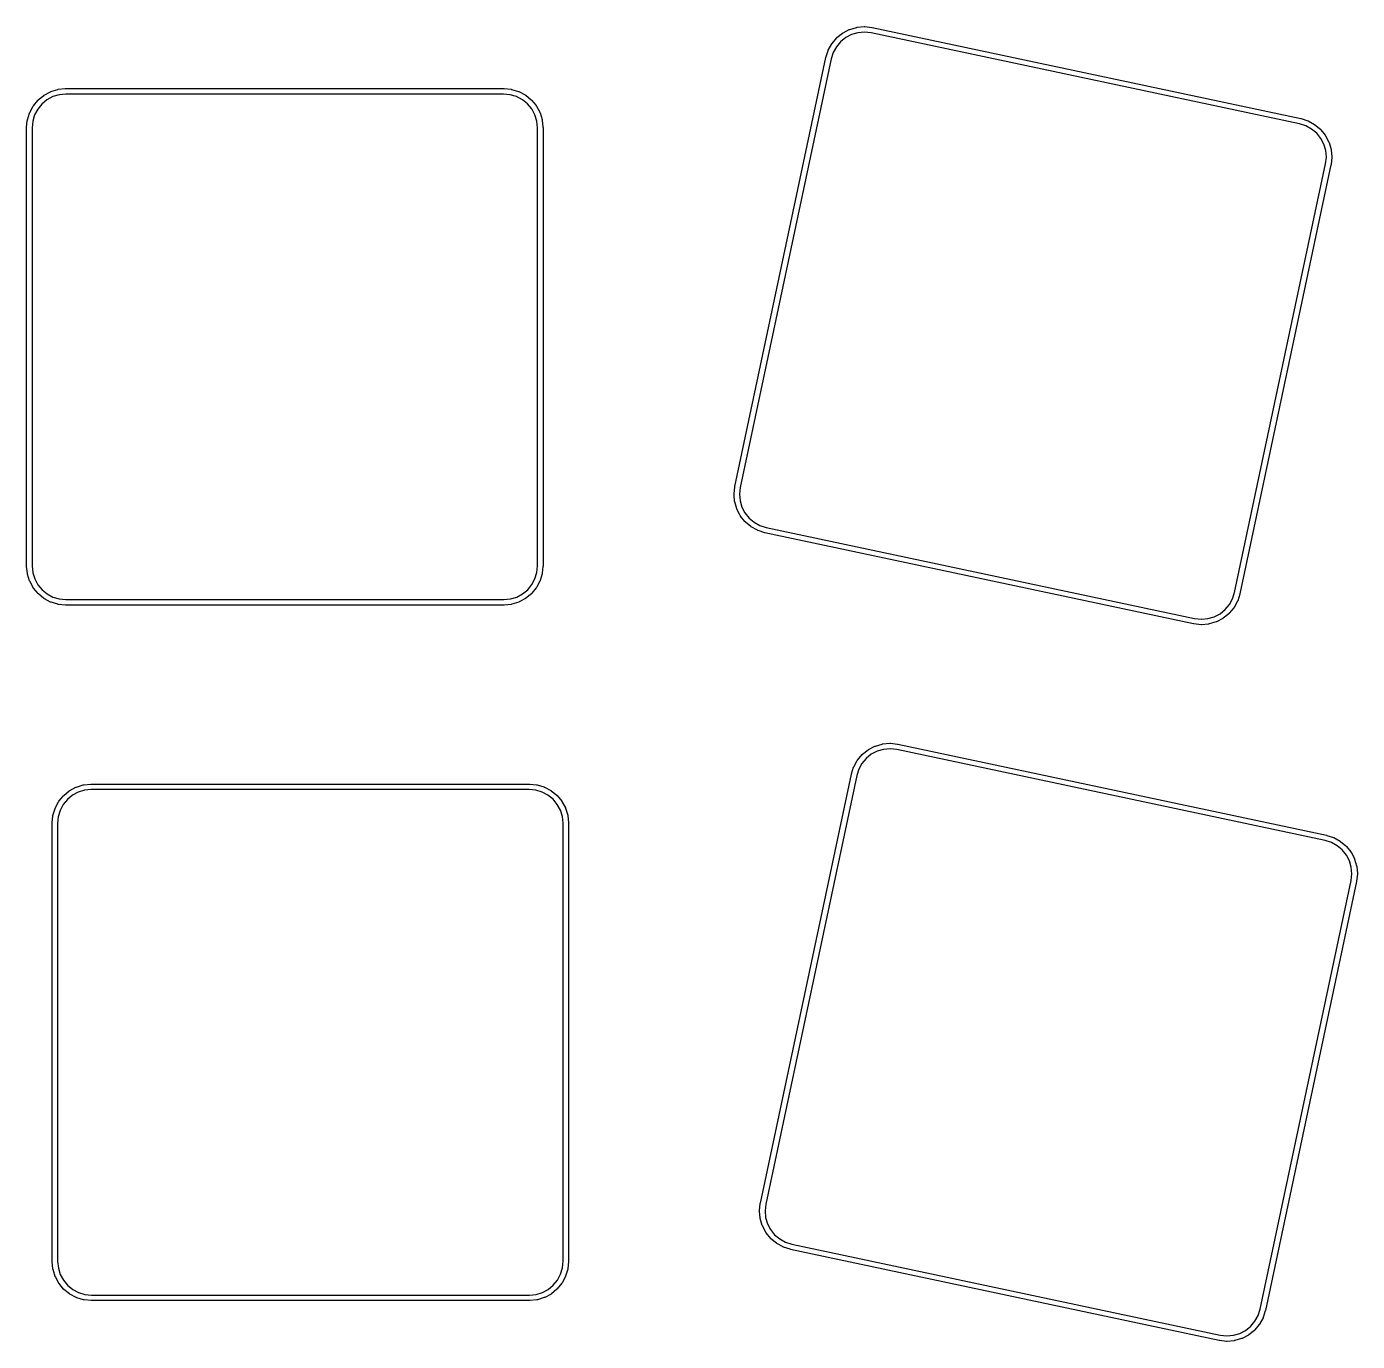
# Model space of a CAD drawing. Extents: x 59 to 2996, y -153 to 1402.
# Drawn here: x 548.62 to 585.09, y 485.71 to 521.73 of the extents above; entities that cross this region are included whole.
import ezdxf

# ---------------------------------------------------------------- set-up
doc = ezdxf.new("R2010")
doc.units = 0
doc.layers.add('BLACK', color=7, linetype='CONTINUOUS')

msp = doc.modelspace()

# ---------------------------------------------------------------- linework, layer by layer
at = {"layer": 'BLACK', "linetype": 'Continuous'}
for p, q in [((570.825, 521.424), (570.978, 521.546)), ((570.978, 521.547), (570.984, 521.55)), ((570.978, 521.546), (570.978, 521.547)), ((570.978, 521.546), (570.978, 521.546)), ((570.978, 521.546), (570.978, 521.546)), ((570.984, 521.55), (570.99, 521.554)), ((570.99, 521.554), (571.163, 521.644)), ((571.226, 521.508), (571.066, 521.424)), ((571.163, 521.644), (571.164, 521.645)), ((571.163, 521.644), (571.163, 521.644)), ((571.163, 521.644), (571.163, 521.644)), ((571.164, 521.645), (571.17, 521.647)), ((571.17, 521.647), (571.176, 521.65)), ((571.176, 521.65), (571.364, 521.705)), ((571.399, 521.559), (571.226, 521.508)), ((571.364, 521.705), (571.364, 521.705)), ((571.364, 521.705), (571.365, 521.705)), ((571.365, 521.705), (571.371, 521.706)), ((571.371, 521.706), (571.378, 521.708)), ((571.378, 521.708), (571.572, 521.725)), ((571.579, 521.575), (571.399, 521.559)), ((571.572, 521.725), (571.572, 521.725)), ((571.572, 521.725), (571.572, 521.725)), ((571.572, 521.725), (571.573, 521.725)), ((571.573, 521.725), (571.58, 521.725)), ((571.762, 521.556), (571.579, 521.575)), ((571.58, 521.725), (571.587, 521.725)), ((571.587, 521.725), (571.781, 521.705)), ((571.765, 521.555), (571.762, 521.556)), ((583.499, 519.061), (571.765, 521.555)), ((571.781, 521.705), (571.782, 521.705)), ((571.782, 521.705), (571.785, 521.704)), ((571.785, 521.704), (571.789, 521.704)), ((571.789, 521.704), (571.792, 521.703)), ((571.792, 521.703), (571.792, 521.703)), ((571.792, 521.703), (583.537, 519.207)), ((570.587, 521.081), (570.681, 521.252)), ((570.681, 521.252), (570.682, 521.253)), ((570.682, 521.253), (570.686, 521.258)), ((570.686, 521.258), (570.69, 521.264)), ((570.69, 521.264), (570.815, 521.413)), ((570.809, 521.173), (570.722, 521.015)), ((570.925, 521.311), (570.809, 521.173)), ((570.815, 521.413), (570.816, 521.414)), ((570.816, 521.414), (570.821, 521.419)), ((570.821, 521.419), (570.825, 521.424)), ((571.066, 521.424), (570.925, 521.311)), ((568.025, 509.133), (570.521, 520.878)), ((570.667, 520.839), (568.172, 509.106)), ((570.521, 520.878), (570.523, 520.881)), ((570.523, 520.881), (570.582, 521.067)), ((570.523, 520.881), (570.523, 520.881)), ((570.582, 521.068), (570.585, 521.075)), ((570.582, 521.067), (570.582, 521.068)), ((570.582, 521.067), (570.582, 521.067)), ((570.582, 521.067), (570.582, 521.067)), ((570.585, 521.075), (570.587, 521.081)), ((570.722, 521.015), (570.667, 520.839)), ((549.485, 520.009), (549.679, 520.029)), ((549.679, 520.029), (549.68, 520.029)), ((549.68, 520.029), (549.683, 520.029)), ((549.683, 520.029), (549.686, 520.029)), ((549.686, 520.029), (549.69, 520.029)), ((549.69, 520.029), (549.69, 520.029)), ((549.69, 520.029), (549.693, 520.029)), ((549.693, 520.029), (549.693, 520.029)), ((549.693, 520.029), (549.694, 520.029)), ((549.694, 520.029), (561.697, 520.029)), ((561.697, 520.029), (561.708, 520.028)), ((561.708, 520.028), (561.708, 520.028)), ((561.708, 520.028), (561.895, 520.01)), ((548.803, 519.555), (548.926, 519.706)), ((548.926, 519.706), (548.927, 519.707)), ((548.927, 519.707), (548.932, 519.712)), ((548.932, 519.712), (548.936, 519.717)), ((548.936, 519.717), (549.087, 519.841)), ((549.177, 519.721), (549.038, 519.606)), ((549.087, 519.841), (549.088, 519.842)), ((549.088, 519.842), (549.093, 519.846)), ((549.093, 519.846), (549.099, 519.849)), ((549.099, 519.849), (549.271, 519.942)), ((549.335, 519.807), (549.177, 519.721)), ((549.271, 519.943), (549.278, 519.945)), ((549.271, 519.942), (549.271, 519.943)), ((549.278, 519.945), (549.284, 519.948)), ((549.284, 519.948), (549.47, 520.006)), ((549.508, 519.86), (549.335, 519.807)), ((549.47, 520.006), (549.47, 520.006)), ((549.47, 520.006), (549.471, 520.006)), ((549.471, 520.006), (549.478, 520.007)), ((549.478, 520.007), (549.485, 520.009)), ((549.691, 519.879), (549.508, 519.86)), ((549.694, 519.879), (549.691, 519.879)), ((561.69, 519.879), (549.694, 519.879)), ((561.873, 519.861), (561.69, 519.879)), ((562.046, 519.809), (561.873, 519.861)), ((561.895, 520.01), (561.895, 520.01)), ((561.895, 520.01), (561.895, 520.01)), ((561.895, 520.01), (561.896, 520.01)), ((561.896, 520.01), (561.903, 520.008)), ((561.903, 520.008), (561.91, 520.007)), ((561.91, 520.007), (562.096, 519.951)), ((562.205, 519.724), (562.046, 519.809)), ((562.096, 519.951), (562.097, 519.95)), ((562.097, 519.95), (562.104, 519.948)), ((562.104, 519.948), (562.11, 519.945)), ((562.11, 519.945), (562.282, 519.853)), ((562.345, 519.61), (562.205, 519.724)), ((562.282, 519.853), (562.282, 519.853)), ((562.282, 519.853), (562.282, 519.853)), ((562.282, 519.853), (562.283, 519.853)), ((562.283, 519.853), (562.289, 519.849)), ((562.289, 519.849), (562.295, 519.845)), ((562.295, 519.845), (562.446, 519.722)), ((562.446, 519.722), (562.447, 519.721)), ((562.447, 519.721), (562.451, 519.717)), ((562.451, 519.717), (562.456, 519.712)), ((562.456, 519.712), (562.581, 519.561)), ((548.641, 519.17), (548.697, 519.357)), ((548.697, 519.357), (548.698, 519.358)), ((548.697, 519.357), (548.697, 519.357)), ((548.697, 519.357), (548.697, 519.357)), ((548.698, 519.358), (548.7, 519.364)), ((548.7, 519.364), (548.703, 519.371)), ((548.703, 519.371), (548.795, 519.543)), ((548.839, 519.307), (548.787, 519.134)), ((548.795, 519.544), (548.799, 519.549)), ((548.795, 519.543), (548.795, 519.544)), ((548.795, 519.543), (548.795, 519.543)), ((548.795, 519.543), (548.795, 519.543)), ((548.799, 519.549), (548.803, 519.555)), ((548.924, 519.466), (548.839, 519.307)), ((549.038, 519.606), (548.924, 519.466)), ((562.46, 519.471), (562.345, 519.61)), ((562.546, 519.313), (562.46, 519.471)), ((562.599, 519.14), (562.546, 519.313)), ((562.581, 519.561), (562.581, 519.561)), ((562.581, 519.561), (562.581, 519.561)), ((562.581, 519.561), (562.581, 519.561)), ((562.581, 519.561), (562.585, 519.555)), ((562.585, 519.555), (562.589, 519.549)), ((562.589, 519.549), (562.682, 519.378)), ((562.682, 519.378), (562.682, 519.378)), ((562.682, 519.378), (562.682, 519.378)), ((562.682, 519.378), (562.682, 519.377)), ((562.682, 519.377), (562.685, 519.37)), ((562.685, 519.37), (562.687, 519.364)), ((562.687, 519.364), (562.745, 519.178)), ((548.619, 518.962), (548.638, 519.156)), ((548.619, 518.958), (548.619, 518.962)), ((548.619, 518.962), (548.619, 518.962)), ((548.619, 506.951), (548.619, 518.958)), ((548.638, 519.157), (548.64, 519.164)), ((548.638, 519.156), (548.638, 519.157)), ((548.638, 519.156), (548.638, 519.156)), ((548.638, 519.156), (548.638, 519.156)), ((548.64, 519.164), (548.641, 519.17)), ((548.787, 519.134), (548.769, 518.951)), ((548.769, 518.951), (548.769, 506.955)), ((562.619, 518.957), (562.599, 519.14)), ((562.619, 518.954), (562.619, 518.957)), ((562.619, 506.959), (562.619, 518.954)), ((562.745, 519.178), (562.745, 519.177)), ((562.745, 519.177), (562.747, 519.17)), ((562.747, 519.17), (562.748, 519.163)), ((562.748, 519.163), (562.768, 518.969)), ((562.768, 518.969), (562.768, 518.968)), ((562.768, 518.968), (562.768, 518.965)), ((562.768, 518.965), (562.769, 518.962)), ((562.769, 518.962), (562.769, 518.958)), ((562.769, 518.958), (562.769, 518.958)), ((562.769, 518.958), (562.769, 518.955)), ((562.769, 518.955), (562.769, 518.955)), ((562.769, 518.955), (562.769, 518.954)), ((562.769, 518.954), (562.769, 506.951)), ((583.674, 519.006), (583.499, 519.061)), ((583.537, 519.207), (583.54, 519.205)), ((583.54, 519.205), (583.541, 519.205)), ((583.541, 519.205), (583.727, 519.146)), ((583.832, 518.919), (583.674, 519.006)), ((583.727, 519.146), (583.727, 519.146)), ((583.727, 519.146), (583.727, 519.146)), ((583.727, 519.146), (583.728, 519.146)), ((583.728, 519.146), (583.734, 519.143)), ((583.734, 519.143), (583.74, 519.141)), ((583.74, 519.141), (583.911, 519.047)), ((583.971, 518.803), (583.832, 518.919)), ((583.911, 519.047), (583.912, 519.046)), ((583.912, 519.046), (583.917, 519.042)), ((583.917, 519.042), (583.923, 519.038)), ((583.923, 519.038), (584.073, 518.913)), ((584.084, 518.662), (583.971, 518.803)), ((584.073, 518.913), (584.073, 518.913)), ((584.073, 518.913), (584.073, 518.913)), ((584.073, 518.913), (584.073, 518.912)), ((584.073, 518.912), (584.078, 518.907)), ((584.078, 518.907), (584.083, 518.902)), ((584.083, 518.902), (584.205, 518.75)), ((584.167, 518.502), (584.084, 518.662)), ((584.205, 518.75), (584.205, 518.75)), ((584.205, 518.75), (584.205, 518.75)), ((584.205, 518.75), (584.206, 518.749)), ((584.206, 518.749), (584.209, 518.744)), ((584.209, 518.744), (584.213, 518.738)), ((584.213, 518.738), (584.304, 518.565)), ((584.304, 518.565), (584.304, 518.565)), ((584.304, 518.565), (584.304, 518.565)), ((584.304, 518.565), (584.304, 518.564)), ((584.304, 518.564), (584.307, 518.558)), ((584.307, 518.558), (584.309, 518.552)), ((584.309, 518.552), (584.364, 518.364)), ((584.218, 518.329), (584.167, 518.502)), ((584.235, 518.149), (584.218, 518.329)), ((584.364, 518.364), (584.364, 518.363)), ((584.364, 518.363), (584.366, 518.357)), ((584.366, 518.357), (584.367, 518.35)), ((584.367, 518.35), (584.385, 518.156)), ((581.721, 506.23), (584.215, 517.963)), ((584.362, 517.936), (581.866, 506.191)), ((584.215, 517.966), (584.235, 518.149)), ((584.215, 517.963), (584.215, 517.966)), ((584.363, 517.939), (584.362, 517.936)), ((584.362, 517.936), (584.362, 517.936)), ((584.364, 517.946), (584.363, 517.943)), ((584.363, 517.943), (584.363, 517.939)), ((584.384, 518.141), (584.364, 517.947)), ((584.364, 517.947), (584.364, 517.946)), ((584.385, 518.148), (584.384, 518.141)), ((584.385, 518.156), (584.385, 518.156)), ((584.385, 518.156), (584.385, 518.156)), ((584.385, 518.156), (584.385, 518.155)), ((584.385, 518.155), (584.385, 518.148)), ((568.003, 508.928), (568.023, 509.122)), ((568.023, 509.123), (568.024, 509.127)), ((568.023, 509.122), (568.023, 509.123)), ((568.024, 509.13), (568.025, 509.133)), ((568.024, 509.127), (568.024, 509.13)), ((568.025, 509.133), (568.025, 509.133)), ((568.172, 509.103), (568.153, 508.92)), ((568.172, 509.106), (568.172, 509.106)), ((568.172, 509.106), (568.172, 509.103)), ((568.002, 508.915), (568.003, 508.921)), ((568.003, 508.914), (568.002, 508.915)), ((568.003, 508.921), (568.003, 508.928)), ((568.02, 508.719), (568.003, 508.914)), ((568.003, 508.914), (568.003, 508.914)), ((568.003, 508.914), (568.003, 508.914)), ((568.022, 508.713), (568.02, 508.719)), ((568.023, 508.706), (568.022, 508.713)), ((568.153, 508.92), (568.169, 508.74)), ((568.169, 508.74), (568.22, 508.567)), ((568.023, 508.705), (568.023, 508.706)), ((568.078, 508.518), (568.023, 508.705)), ((568.081, 508.511), (568.078, 508.518)), ((568.083, 508.505), (568.081, 508.511)), ((568.084, 508.504), (568.083, 508.505)), ((568.174, 508.331), (568.084, 508.504)), ((568.084, 508.504), (568.084, 508.504)), ((568.084, 508.504), (568.084, 508.504)), ((568.22, 508.567), (568.304, 508.407)), ((568.304, 508.407), (568.417, 508.266)), ((568.178, 508.325), (568.174, 508.331)), ((568.181, 508.32), (568.178, 508.325)), ((568.182, 508.319), (568.181, 508.32)), ((568.304, 508.167), (568.182, 508.319)), ((568.182, 508.319), (568.182, 508.319)), ((568.182, 508.319), (568.182, 508.319)), ((568.309, 508.162), (568.304, 508.167)), ((568.314, 508.157), (568.309, 508.162)), ((568.315, 508.156), (568.314, 508.157)), ((568.464, 508.031), (568.315, 508.156)), ((568.315, 508.156), (568.315, 508.156)), ((568.315, 508.156), (568.315, 508.156)), ((568.417, 508.266), (568.555, 508.15)), ((568.47, 508.027), (568.464, 508.031)), ((568.475, 508.023), (568.47, 508.027)), ((568.476, 508.023), (568.475, 508.023)), ((568.647, 507.929), (568.476, 508.023)), ((568.555, 508.15), (568.713, 508.064)), ((568.713, 508.064), (568.888, 508.008)), ((568.888, 508.008), (580.623, 505.514)), ((568.653, 507.926), (568.647, 507.929)), ((568.66, 507.923), (568.653, 507.926)), ((568.661, 507.923), (568.66, 507.923)), ((568.847, 507.864), (568.661, 507.923)), ((568.661, 507.923), (568.661, 507.923)), ((568.661, 507.923), (568.661, 507.923)), ((568.85, 507.863), (568.847, 507.864)), ((568.847, 507.864), (568.847, 507.864)), ((580.595, 505.366), (568.85, 507.863)), ((548.619, 506.948), (548.619, 506.951)), ((548.619, 506.951), (548.619, 506.951)), ((548.619, 506.944), (548.619, 506.948)), ((548.619, 506.941), (548.619, 506.944)), ((548.619, 506.94), (548.619, 506.941)), ((548.64, 506.746), (548.619, 506.94)), ((548.769, 506.955), (548.769, 506.955)), ((548.769, 506.955), (548.769, 506.952)), ((548.769, 506.952), (548.788, 506.769)), ((562.601, 506.775), (562.619, 506.959)), ((562.768, 506.94), (562.749, 506.753)), ((562.769, 506.951), (562.768, 506.94)), ((562.768, 506.94), (562.768, 506.94)), ((548.641, 506.739), (548.64, 506.746)), ((548.642, 506.733), (548.641, 506.739)), ((548.642, 506.732), (548.642, 506.733)), ((548.7, 506.545), (548.642, 506.732)), ((548.703, 506.539), (548.7, 506.545)), ((548.705, 506.533), (548.703, 506.539)), ((548.706, 506.532), (548.705, 506.533)), ((548.799, 506.36), (548.706, 506.532)), ((548.788, 506.769), (548.841, 506.596)), ((548.841, 506.596), (548.927, 506.438)), ((562.464, 506.443), (562.549, 506.602)), ((562.549, 506.602), (562.601, 506.775)), ((562.684, 506.539), (562.593, 506.366)), ((562.687, 506.545), (562.684, 506.539)), ((562.69, 506.551), (562.687, 506.545)), ((562.746, 506.739), (562.69, 506.552)), ((562.69, 506.552), (562.69, 506.551)), ((562.748, 506.746), (562.746, 506.739)), ((562.749, 506.752), (562.748, 506.746)), ((562.749, 506.753), (562.749, 506.753)), ((562.749, 506.753), (562.749, 506.753)), ((562.749, 506.753), (562.749, 506.752)), ((548.802, 506.354), (548.799, 506.36)), ((548.806, 506.349), (548.802, 506.354)), ((548.807, 506.348), (548.806, 506.349)), ((548.931, 506.197), (548.807, 506.348)), ((548.927, 506.438), (549.042, 506.299)), ((548.936, 506.193), (548.931, 506.197)), ((548.941, 506.188), (548.936, 506.193)), ((548.942, 506.187), (548.941, 506.188)), ((549.093, 506.064), (548.942, 506.187)), ((549.042, 506.299), (549.182, 506.185)), ((549.182, 506.185), (549.341, 506.1)), ((562.052, 506.102), (562.211, 506.188)), ((562.211, 506.188), (562.35, 506.303)), ((562.451, 506.192), (562.301, 506.068)), ((562.35, 506.303), (562.464, 506.443)), ((562.456, 506.197), (562.451, 506.192)), ((562.461, 506.202), (562.456, 506.197)), ((562.585, 506.354), (562.461, 506.203)), ((562.461, 506.203), (562.461, 506.203)), ((562.461, 506.203), (562.461, 506.203)), ((562.461, 506.203), (562.461, 506.202)), ((562.589, 506.36), (562.585, 506.354)), ((562.592, 506.365), (562.589, 506.36)), ((562.593, 506.366), (562.592, 506.365)), ((562.593, 506.366), (562.593, 506.366)), ((562.593, 506.366), (562.593, 506.366)), ((581.665, 506.054), (581.721, 506.23)), ((581.863, 506.183), (581.806, 506.002)), ((581.866, 506.191), (581.863, 506.183)), ((549.099, 506.06), (549.093, 506.064)), ((549.104, 506.056), (549.099, 506.06)), ((549.105, 506.056), (549.104, 506.056)), ((549.277, 505.964), (549.105, 506.056)), ((549.105, 506.056), (549.105, 506.056)), ((549.284, 505.961), (549.277, 505.964)), ((549.29, 505.959), (549.284, 505.961)), ((549.291, 505.958), (549.29, 505.959)), ((549.478, 505.902), (549.291, 505.958)), ((549.291, 505.958), (549.291, 505.958)), ((549.291, 505.958), (549.291, 505.958)), ((549.341, 506.1), (549.514, 506.048)), ((549.485, 505.901), (549.478, 505.902)), ((549.491, 505.899), (549.485, 505.901)), ((549.492, 505.899), (549.491, 505.899)), ((549.686, 505.88), (549.492, 505.899)), ((549.492, 505.899), (549.492, 505.899)), ((549.492, 505.899), (549.492, 505.899)), ((549.514, 506.048), (549.697, 506.03)), ((549.69, 505.88), (549.686, 505.88)), ((549.686, 505.88), (549.686, 505.88)), ((561.697, 505.88), (549.69, 505.88)), ((549.697, 506.03), (561.693, 506.03)), ((561.693, 506.03), (561.697, 506.03)), ((561.697, 506.03), (561.88, 506.049)), ((561.698, 505.88), (561.697, 505.88)), ((561.701, 505.88), (561.698, 505.88)), ((561.704, 505.88), (561.701, 505.88)), ((561.707, 505.88), (561.704, 505.88)), ((561.709, 505.88), (561.707, 505.88)), ((561.903, 505.901), (561.709, 505.88)), ((561.88, 506.049), (562.052, 506.102)), ((561.909, 505.902), (561.903, 505.901)), ((561.916, 505.903), (561.909, 505.902)), ((561.917, 505.904), (561.916, 505.903)), ((562.103, 505.961), (561.917, 505.904)), ((561.917, 505.904), (561.917, 505.904)), ((562.11, 505.964), (562.103, 505.961)), ((562.116, 505.966), (562.11, 505.964)), ((562.117, 505.967), (562.116, 505.966)), ((562.289, 506.06), (562.117, 505.967)), ((562.294, 506.064), (562.289, 506.06)), ((562.3, 506.067), (562.294, 506.064)), ((562.301, 506.068), (562.3, 506.067)), ((562.301, 506.068), (562.301, 506.068)), ((562.301, 506.068), (562.301, 506.068)), ((581.462, 505.758), (581.578, 505.896)), ((581.698, 505.805), (581.572, 505.656)), ((581.578, 505.896), (581.665, 506.054)), ((581.701, 505.811), (581.698, 505.805)), ((581.705, 505.816), (581.701, 505.811)), ((581.706, 505.817), (581.705, 505.816)), ((581.8, 505.988), (581.706, 505.817)), ((581.803, 505.995), (581.8, 505.988)), ((581.805, 506.001), (581.803, 505.995)), ((581.806, 506.002), (581.805, 506.001)), ((581.806, 506.002), (581.806, 506.002)), ((581.806, 506.002), (581.806, 506.002)), ((580.623, 505.514), (580.626, 505.513)), ((580.626, 505.513), (580.809, 505.494)), ((580.809, 505.494), (580.988, 505.51)), ((580.988, 505.51), (581.161, 505.561)), ((581.161, 505.561), (581.321, 505.645)), ((581.223, 505.424), (581.217, 505.422)), ((581.224, 505.425), (581.223, 505.424)), ((581.397, 505.515), (581.224, 505.425)), ((581.224, 505.425), (581.224, 505.425)), ((581.224, 505.425), (581.224, 505.425)), ((581.321, 505.645), (581.462, 505.758)), ((581.403, 505.519), (581.397, 505.515)), ((581.409, 505.523), (581.403, 505.519)), ((581.41, 505.523), (581.409, 505.523)), ((581.562, 505.646), (581.41, 505.523)), ((581.41, 505.523), (581.41, 505.523)), ((581.41, 505.523), (581.41, 505.523)), ((581.566, 505.65), (581.562, 505.646)), ((581.571, 505.655), (581.566, 505.65)), ((581.572, 505.656), (581.571, 505.655)), ((581.572, 505.656), (581.572, 505.656)), ((581.572, 505.656), (581.572, 505.656)), ((580.599, 505.365), (580.595, 505.366)), ((580.595, 505.366), (580.595, 505.366)), ((580.602, 505.365), (580.599, 505.365)), ((580.605, 505.364), (580.602, 505.365)), ((580.606, 505.364), (580.605, 505.364)), ((580.8, 505.344), (580.606, 505.364)), ((580.807, 505.344), (580.8, 505.344)), ((580.814, 505.344), (580.807, 505.344)), ((580.815, 505.344), (580.814, 505.344)), ((581.009, 505.361), (580.815, 505.344)), ((580.815, 505.344), (580.815, 505.344)), ((580.815, 505.344), (580.815, 505.344)), ((581.016, 505.363), (581.009, 505.361)), ((581.023, 505.364), (581.016, 505.363)), ((581.024, 505.364), (581.023, 505.364)), ((581.211, 505.419), (581.024, 505.364)), ((581.217, 505.422), (581.211, 505.419)), ((571.39, 501.634), (571.515, 501.784)), ((571.515, 501.784), (571.516, 501.785)), ((571.515, 501.784), (571.515, 501.784)), ((571.515, 501.784), (571.515, 501.784)), ((571.516, 501.785), (571.521, 501.789)), ((571.521, 501.789), (571.526, 501.794)), ((571.526, 501.794), (571.678, 501.916)), ((571.766, 501.795), (571.625, 501.682)), ((571.678, 501.917), (571.684, 501.921)), ((571.678, 501.916), (571.678, 501.917)), ((571.678, 501.916), (571.678, 501.916)), ((571.678, 501.916), (571.678, 501.916)), ((571.684, 501.921), (571.69, 501.924)), ((571.69, 501.924), (571.863, 502.015)), ((571.926, 501.878), (571.766, 501.795)), ((571.863, 502.015), (571.863, 502.015)), ((571.863, 502.015), (571.863, 502.015)), ((571.863, 502.015), (571.864, 502.015)), ((571.864, 502.015), (571.87, 502.018)), ((571.87, 502.018), (571.876, 502.02)), ((571.876, 502.02), (572.064, 502.075)), ((572.099, 501.929), (571.926, 501.878)), ((572.064, 502.075), (572.065, 502.076)), ((572.065, 502.076), (572.071, 502.077)), ((572.071, 502.077), (572.078, 502.078)), ((572.078, 502.078), (572.272, 502.096)), ((572.279, 501.946), (572.099, 501.929)), ((572.272, 502.096), (572.272, 502.096)), ((572.272, 502.096), (572.272, 502.096)), ((572.272, 502.096), (572.273, 502.096)), ((572.273, 502.096), (572.28, 502.096)), ((572.462, 501.927), (572.279, 501.946)), ((572.28, 502.096), (572.287, 502.096)), ((572.287, 502.096), (572.481, 502.075)), ((572.464, 501.926), (572.462, 501.927)), ((584.199, 499.432), (572.464, 501.926)), ((572.481, 502.075), (572.482, 502.075)), ((572.482, 502.075), (572.485, 502.074)), ((572.485, 502.074), (572.489, 502.074)), ((572.489, 502.074), (572.492, 502.073)), ((572.492, 502.073), (572.492, 502.073)), ((572.492, 502.073), (584.237, 499.577)), ((571.225, 501.259), (571.282, 501.438)), ((571.282, 501.439), (571.285, 501.445)), ((571.282, 501.438), (571.282, 501.439)), ((571.282, 501.438), (571.282, 501.438)), ((571.282, 501.438), (571.282, 501.438)), ((571.285, 501.445), (571.287, 501.451)), ((571.287, 501.451), (571.381, 501.622)), ((571.381, 501.622), (571.382, 501.623)), ((571.381, 501.622), (571.381, 501.622)), ((571.381, 501.622), (571.381, 501.622)), ((571.382, 501.623), (571.386, 501.629)), ((571.386, 501.629), (571.39, 501.634)), ((571.509, 501.544), (571.422, 501.385)), ((571.625, 501.682), (571.509, 501.544)), ((568.725, 489.503), (571.221, 501.248)), ((571.367, 501.21), (568.872, 489.476)), ((571.221, 501.248), (571.225, 501.259)), ((571.225, 501.259), (571.225, 501.259)), ((571.422, 501.385), (571.367, 501.21)), ((549.636, 500.667), (549.787, 500.792)), ((549.787, 500.792), (549.788, 500.792)), ((549.788, 500.792), (549.793, 500.796)), ((549.793, 500.796), (549.799, 500.8)), ((549.799, 500.8), (549.971, 500.893)), ((550.035, 500.757), (549.877, 500.671)), ((549.971, 500.893), (549.978, 500.896)), ((549.971, 500.893), (549.971, 500.893)), ((549.978, 500.896), (549.984, 500.898)), ((549.984, 500.898), (550.17, 500.956)), ((550.208, 500.811), (550.035, 500.757)), ((550.17, 500.956), (550.17, 500.956)), ((550.17, 500.956), (550.171, 500.956)), ((550.171, 500.956), (550.178, 500.958)), ((550.178, 500.958), (550.185, 500.959)), ((550.185, 500.959), (550.379, 500.979)), ((550.391, 500.83), (550.208, 500.811)), ((550.379, 500.979), (550.38, 500.979)), ((550.38, 500.979), (550.383, 500.979)), ((550.383, 500.979), (550.386, 500.98)), ((550.386, 500.98), (550.39, 500.98)), ((550.39, 500.98), (550.39, 500.98)), ((550.39, 500.98), (550.393, 500.98)), ((550.394, 500.83), (550.391, 500.83)), ((550.393, 500.98), (550.393, 500.98)), ((550.393, 500.98), (550.394, 500.98)), ((550.394, 500.98), (562.397, 500.98)), ((562.39, 500.83), (550.394, 500.83)), ((562.573, 500.812), (562.39, 500.83)), ((562.397, 500.98), (562.408, 500.979)), ((562.408, 500.979), (562.408, 500.979)), ((562.408, 500.979), (562.595, 500.96)), ((562.746, 500.76), (562.573, 500.812)), ((562.595, 500.96), (562.595, 500.96)), ((562.595, 500.96), (562.595, 500.96)), ((562.595, 500.96), (562.596, 500.96)), ((562.596, 500.96), (562.603, 500.959)), ((562.603, 500.959), (562.61, 500.958)), ((562.61, 500.958), (562.796, 500.901)), ((562.905, 500.675), (562.746, 500.76)), ((562.796, 500.901), (562.797, 500.901)), ((562.797, 500.901), (562.804, 500.898)), ((562.804, 500.898), (562.81, 500.896)), ((562.81, 500.896), (562.982, 500.804)), ((562.982, 500.804), (562.982, 500.804)), ((562.982, 500.804), (562.982, 500.804)), ((562.982, 500.804), (562.983, 500.803)), ((562.983, 500.803), (562.989, 500.8)), ((562.989, 500.8), (562.995, 500.796)), ((562.995, 500.796), (563.146, 500.672)), ((549.4, 500.315), (549.403, 500.321)), ((549.403, 500.321), (549.495, 500.493)), ((549.495, 500.494), (549.499, 500.5)), ((549.495, 500.493), (549.495, 500.494)), ((549.495, 500.493), (549.495, 500.493)), ((549.495, 500.493), (549.495, 500.493)), ((549.499, 500.5), (549.503, 500.506)), ((549.503, 500.506), (549.626, 500.657)), ((549.624, 500.416), (549.539, 500.257)), ((549.738, 500.556), (549.624, 500.416)), ((549.626, 500.657), (549.627, 500.658)), ((549.627, 500.658), (549.632, 500.662)), ((549.632, 500.662), (549.636, 500.667)), ((549.877, 500.671), (549.738, 500.556)), ((563.045, 500.561), (562.905, 500.675)), ((563.16, 500.422), (563.045, 500.561)), ((563.146, 500.672), (563.147, 500.672)), ((563.147, 500.672), (563.151, 500.667)), ((563.151, 500.667), (563.156, 500.662)), ((563.156, 500.662), (563.281, 500.512)), ((563.246, 500.263), (563.16, 500.422)), ((563.281, 500.512), (563.281, 500.512)), ((563.281, 500.512), (563.281, 500.512)), ((563.281, 500.512), (563.281, 500.511)), ((563.281, 500.511), (563.285, 500.505)), ((563.285, 500.505), (563.289, 500.5)), ((563.289, 500.5), (563.382, 500.328)), ((563.382, 500.328), (563.382, 500.327)), ((563.382, 500.327), (563.385, 500.321)), ((563.385, 500.321), (563.387, 500.314)), ((549.319, 499.914), (549.338, 500.106)), ((549.338, 500.107), (549.34, 500.114)), ((549.338, 500.106), (549.338, 500.107)), ((549.338, 500.106), (549.338, 500.106)), ((549.338, 500.106), (549.338, 500.106)), ((549.34, 500.114), (549.341, 500.121)), ((549.341, 500.121), (549.397, 500.308)), ((549.397, 500.308), (549.398, 500.309)), ((549.397, 500.308), (549.397, 500.308)), ((549.397, 500.308), (549.397, 500.308)), ((549.398, 500.309), (549.4, 500.315)), ((549.487, 500.084), (549.469, 499.901)), ((549.539, 500.257), (549.487, 500.084)), ((563.299, 500.091), (563.246, 500.263)), ((563.319, 499.908), (563.299, 500.091)), ((563.387, 500.314), (563.445, 500.128)), ((563.445, 500.128), (563.445, 500.127)), ((563.445, 500.127), (563.447, 500.12)), ((563.447, 500.12), (563.448, 500.114)), ((563.448, 500.114), (563.468, 499.92)), ((549.319, 499.908), (549.319, 499.914)), ((549.319, 487.905), (549.319, 499.908)), ((549.469, 499.901), (549.469, 487.905)), ((563.319, 499.905), (563.319, 499.908)), ((563.319, 487.908), (563.319, 499.905)), ((563.319, 499.905), (563.319, 499.905)), ((563.468, 499.92), (563.468, 499.919)), ((563.468, 499.919), (563.468, 499.915)), ((563.468, 499.915), (563.469, 499.912)), ((563.469, 499.912), (563.469, 499.909)), ((563.469, 499.909), (563.469, 499.908)), ((563.469, 499.908), (563.469, 487.901)), ((584.374, 499.376), (584.199, 499.432)), ((584.237, 499.577), (584.248, 499.574)), ((584.248, 499.574), (584.248, 499.574)), ((584.248, 499.574), (584.427, 499.517)), ((584.532, 499.289), (584.374, 499.376)), ((584.427, 499.517), (584.427, 499.517)), ((584.427, 499.517), (584.427, 499.517)), ((584.427, 499.517), (584.428, 499.517)), ((584.428, 499.517), (584.434, 499.514)), ((584.434, 499.514), (584.44, 499.511)), ((584.44, 499.511), (584.611, 499.417)), ((584.671, 499.173), (584.532, 499.289)), ((584.611, 499.417), (584.611, 499.417)), ((584.611, 499.417), (584.611, 499.417)), ((584.611, 499.417), (584.612, 499.417)), ((584.612, 499.417), (584.617, 499.413)), ((584.617, 499.413), (584.623, 499.409)), ((584.623, 499.409), (584.773, 499.283)), ((584.773, 499.283), (584.773, 499.283)), ((584.773, 499.283), (584.778, 499.278)), ((584.778, 499.278), (584.783, 499.273)), ((584.783, 499.273), (584.905, 499.121)), ((584.784, 499.033), (584.671, 499.173)), ((584.867, 498.873), (584.784, 499.033)), ((584.918, 498.699), (584.867, 498.873)), ((584.905, 499.121), (584.906, 499.12)), ((584.906, 499.12), (584.909, 499.114)), ((584.909, 499.114), (584.913, 499.109)), ((584.913, 499.109), (585.004, 498.936)), ((585.004, 498.936), (585.004, 498.936)), ((585.004, 498.936), (585.004, 498.936)), ((585.004, 498.936), (585.004, 498.935)), ((585.004, 498.935), (585.007, 498.928)), ((585.007, 498.928), (585.009, 498.922)), ((585.009, 498.922), (585.064, 498.735)), ((584.915, 498.337), (584.935, 498.52)), ((584.935, 498.52), (584.918, 498.699)), ((585.064, 498.735), (585.064, 498.735)), ((585.064, 498.735), (585.064, 498.735)), ((585.064, 498.735), (585.064, 498.734)), ((585.064, 498.734), (585.066, 498.727)), ((585.084, 498.511), (585.064, 498.317)), ((585.066, 498.727), (585.067, 498.72)), ((585.067, 498.72), (585.085, 498.526)), ((585.085, 498.518), (585.084, 498.511)), ((585.085, 498.526), (585.085, 498.526)), ((585.085, 498.526), (585.085, 498.526)), ((585.085, 498.526), (585.085, 498.525)), ((585.085, 498.525), (585.085, 498.518)), ((582.421, 486.6), (584.915, 498.334)), ((585.062, 498.306), (582.566, 486.561)), ((584.915, 498.334), (584.915, 498.337)), ((585.063, 498.31), (585.062, 498.306)), ((585.062, 498.306), (585.062, 498.306)), ((585.064, 498.316), (585.063, 498.313)), ((585.063, 498.313), (585.063, 498.31)), ((585.064, 498.317), (585.064, 498.316)), ((568.703, 489.298), (568.723, 489.492)), ((568.723, 489.493), (568.724, 489.497)), ((568.723, 489.492), (568.723, 489.493)), ((568.724, 489.5), (568.725, 489.503)), ((568.724, 489.497), (568.724, 489.5)), ((568.725, 489.503), (568.725, 489.503)), ((568.872, 489.473), (568.853, 489.29)), ((568.872, 489.476), (568.872, 489.476)), ((568.872, 489.476), (568.872, 489.473)), ((568.702, 489.285), (568.703, 489.291)), ((568.703, 489.284), (568.702, 489.285)), ((568.703, 489.291), (568.703, 489.298)), ((568.72, 489.089), (568.703, 489.284)), ((568.703, 489.284), (568.703, 489.284)), ((568.703, 489.284), (568.703, 489.284)), ((568.722, 489.083), (568.72, 489.089)), ((568.723, 489.076), (568.722, 489.083)), ((568.723, 489.075), (568.723, 489.076)), ((568.778, 488.888), (568.723, 489.075)), ((568.853, 489.29), (568.869, 489.11)), ((568.869, 489.11), (568.92, 488.937)), ((568.781, 488.881), (568.778, 488.888)), ((568.783, 488.875), (568.781, 488.881)), ((568.784, 488.874), (568.783, 488.875)), ((568.874, 488.701), (568.784, 488.874)), ((568.784, 488.874), (568.784, 488.874)), ((568.784, 488.874), (568.784, 488.874)), ((568.878, 488.695), (568.874, 488.701)), ((568.881, 488.69), (568.878, 488.695)), ((568.882, 488.689), (568.881, 488.69)), ((569.004, 488.537), (568.882, 488.689)), ((568.882, 488.689), (568.882, 488.689)), ((568.882, 488.689), (568.882, 488.689)), ((568.92, 488.937), (569.004, 488.777)), ((569.004, 488.777), (569.117, 488.636)), ((569.009, 488.532), (569.004, 488.537)), ((569.014, 488.527), (569.009, 488.532)), ((569.015, 488.526), (569.014, 488.527)), ((569.164, 488.401), (569.015, 488.526)), ((569.015, 488.526), (569.015, 488.526)), ((569.015, 488.526), (569.015, 488.526)), ((569.117, 488.636), (569.255, 488.52)), ((569.17, 488.397), (569.164, 488.401)), ((569.175, 488.393), (569.17, 488.397)), ((569.176, 488.393), (569.175, 488.393)), ((569.347, 488.299), (569.176, 488.393)), ((569.255, 488.52), (569.413, 488.434)), ((569.353, 488.296), (569.347, 488.299)), ((569.36, 488.293), (569.353, 488.296)), ((569.361, 488.293), (569.36, 488.293)), ((569.54, 488.236), (569.361, 488.293)), ((569.361, 488.293), (569.361, 488.293)), ((569.361, 488.293), (569.361, 488.293)), ((569.413, 488.434), (569.589, 488.378)), ((569.589, 488.378), (581.323, 485.884)), ((569.55, 488.233), (569.54, 488.236)), ((569.54, 488.236), (569.54, 488.236)), ((581.295, 485.736), (569.55, 488.233)), ((549.319, 487.904), (549.319, 487.905)), ((549.319, 487.905), (549.319, 487.905)), ((549.319, 487.901), (549.319, 487.904)), ((549.319, 487.898), (549.319, 487.901)), ((549.319, 487.901), (549.319, 487.901)), ((549.319, 487.894), (549.319, 487.898)), ((549.319, 487.891), (549.319, 487.894)), ((549.319, 487.89), (549.319, 487.891)), ((549.34, 487.696), (549.319, 487.89)), ((549.341, 487.689), (549.34, 487.696)), ((549.342, 487.683), (549.341, 487.689)), ((549.343, 487.682), (549.342, 487.683)), ((549.4, 487.495), (549.343, 487.682)), ((549.469, 487.905), (549.469, 487.905)), ((549.469, 487.905), (549.469, 487.902)), ((549.469, 487.902), (549.488, 487.719)), ((549.488, 487.719), (549.541, 487.546)), ((563.249, 487.552), (563.301, 487.725)), ((563.301, 487.725), (563.319, 487.908)), ((563.446, 487.689), (563.39, 487.502)), ((563.448, 487.696), (563.446, 487.689)), ((563.449, 487.702), (563.448, 487.696)), ((563.468, 487.897), (563.449, 487.703)), ((563.449, 487.703), (563.449, 487.703)), ((563.449, 487.703), (563.449, 487.703)), ((563.449, 487.703), (563.449, 487.702)), ((563.469, 487.901), (563.468, 487.898)), ((563.468, 487.898), (563.468, 487.897)), ((549.403, 487.489), (549.4, 487.495)), ((549.405, 487.483), (549.403, 487.489)), ((549.406, 487.482), (549.405, 487.483)), ((549.499, 487.31), (549.406, 487.482)), ((549.503, 487.304), (549.499, 487.31)), ((549.506, 487.299), (549.503, 487.304)), ((549.507, 487.298), (549.506, 487.299)), ((549.631, 487.147), (549.507, 487.298)), ((549.507, 487.298), (549.507, 487.298)), ((549.507, 487.298), (549.507, 487.298)), ((549.541, 487.546), (549.627, 487.388)), ((549.627, 487.388), (549.742, 487.249)), ((549.742, 487.249), (549.882, 487.135)), ((562.911, 487.138), (563.05, 487.253)), ((563.05, 487.253), (563.164, 487.393)), ((563.285, 487.304), (563.161, 487.153)), ((563.164, 487.393), (563.249, 487.552)), ((563.289, 487.31), (563.285, 487.304)), ((563.292, 487.315), (563.289, 487.31)), ((563.293, 487.316), (563.292, 487.315)), ((563.384, 487.489), (563.293, 487.316)), ((563.293, 487.316), (563.293, 487.316)), ((563.293, 487.316), (563.293, 487.316)), ((563.387, 487.495), (563.384, 487.489)), ((563.39, 487.501), (563.387, 487.495)), ((563.39, 487.502), (563.39, 487.502)), ((563.39, 487.502), (563.39, 487.502)), ((563.39, 487.502), (563.39, 487.501)), ((549.636, 487.143), (549.631, 487.147)), ((549.641, 487.138), (549.636, 487.143)), ((549.642, 487.137), (549.641, 487.138)), ((549.793, 487.014), (549.642, 487.137)), ((549.642, 487.137), (549.642, 487.137)), ((549.642, 487.137), (549.642, 487.137)), ((549.799, 487.01), (549.793, 487.014)), ((549.804, 487.006), (549.799, 487.01)), ((549.805, 487.006), (549.804, 487.006)), ((549.977, 486.914), (549.805, 487.006)), ((549.805, 487.006), (549.805, 487.006)), ((549.882, 487.135), (550.041, 487.05)), ((549.984, 486.911), (549.977, 486.914)), ((549.99, 486.909), (549.984, 486.911)), ((549.991, 486.908), (549.99, 486.909)), ((550.178, 486.852), (549.991, 486.908)), ((550.041, 487.05), (550.214, 486.998)), ((550.185, 486.851), (550.178, 486.852)), ((550.191, 486.849), (550.185, 486.851)), ((550.192, 486.849), (550.191, 486.849)), ((550.386, 486.83), (550.192, 486.849)), ((550.192, 486.849), (550.192, 486.849)), ((550.192, 486.849), (550.192, 486.849)), ((550.214, 486.998), (550.397, 486.98)), ((550.39, 486.83), (550.386, 486.83)), ((550.386, 486.83), (550.386, 486.83)), ((562.394, 486.83), (550.39, 486.83)), ((550.397, 486.98), (562.393, 486.98)), ((562.393, 486.98), (562.393, 486.98)), ((562.393, 486.98), (562.397, 486.98)), ((562.397, 486.83), (562.394, 486.83)), ((562.397, 486.98), (562.58, 486.999)), ((562.398, 486.83), (562.397, 486.83)), ((562.401, 486.83), (562.398, 486.83)), ((562.404, 486.83), (562.401, 486.83)), ((562.407, 486.83), (562.404, 486.83)), ((562.409, 486.83), (562.407, 486.83)), ((562.603, 486.851), (562.409, 486.83)), ((562.58, 486.999), (562.752, 487.052)), ((562.609, 486.852), (562.603, 486.851)), ((562.616, 486.853), (562.609, 486.852)), ((562.617, 486.854), (562.616, 486.853)), ((562.803, 486.911), (562.617, 486.854)), ((562.617, 486.854), (562.617, 486.854)), ((562.752, 487.052), (562.911, 487.138)), ((562.81, 486.914), (562.803, 486.911)), ((562.816, 486.916), (562.81, 486.914)), ((562.817, 486.917), (562.816, 486.916)), ((562.989, 487.01), (562.817, 486.917)), ((562.994, 487.014), (562.989, 487.01)), ((563, 487.017), (562.994, 487.014)), ((563.001, 487.018), (563, 487.017)), ((563.151, 487.142), (563.001, 487.018)), ((563.156, 487.147), (563.151, 487.142)), ((563.161, 487.152), (563.156, 487.147)), ((563.161, 487.153), (563.161, 487.152)), ((582.365, 486.424), (582.421, 486.6)), ((582.562, 486.551), (582.506, 486.372)), ((582.566, 486.561), (582.562, 486.551)), ((582.562, 486.551), (582.562, 486.551)), ((582.021, 486.015), (582.162, 486.128)), ((582.162, 486.128), (582.278, 486.266)), ((582.398, 486.175), (582.272, 486.026)), ((582.278, 486.266), (582.365, 486.424)), ((582.401, 486.181), (582.398, 486.175)), ((582.405, 486.186), (582.401, 486.181)), ((582.406, 486.187), (582.405, 486.186)), ((582.5, 486.358), (582.406, 486.187)), ((582.406, 486.187), (582.406, 486.187)), ((582.406, 486.187), (582.406, 486.187)), ((582.503, 486.365), (582.5, 486.358)), ((582.505, 486.371), (582.503, 486.365)), ((582.506, 486.372), (582.505, 486.371)), ((582.506, 486.372), (582.506, 486.372)), ((582.506, 486.372), (582.506, 486.372)), ((581.299, 485.735), (581.295, 485.736)), ((581.295, 485.736), (581.295, 485.736)), ((581.302, 485.735), (581.299, 485.735)), ((581.305, 485.734), (581.302, 485.735)), ((581.306, 485.734), (581.305, 485.734)), ((581.5, 485.714), (581.306, 485.734)), ((581.323, 485.884), (581.326, 485.883)), ((581.326, 485.883), (581.509, 485.864)), ((581.509, 485.864), (581.688, 485.88)), ((581.688, 485.88), (581.861, 485.931)), ((581.716, 485.733), (581.709, 485.731)), ((581.723, 485.734), (581.716, 485.733)), ((581.724, 485.734), (581.723, 485.734)), ((581.911, 485.789), (581.724, 485.734)), ((581.724, 485.734), (581.724, 485.734)), ((581.724, 485.734), (581.724, 485.734)), ((581.861, 485.931), (582.021, 486.015)), ((581.917, 485.792), (581.911, 485.789)), ((581.923, 485.794), (581.917, 485.792)), ((581.924, 485.795), (581.923, 485.794)), ((582.097, 485.885), (581.924, 485.795)), ((582.103, 485.889), (582.097, 485.885)), ((582.109, 485.893), (582.103, 485.889)), ((582.11, 485.893), (582.109, 485.893)), ((582.262, 486.016), (582.11, 485.893)), ((582.267, 486.02), (582.262, 486.016)), ((582.271, 486.025), (582.267, 486.02)), ((582.272, 486.026), (582.271, 486.025)), ((581.507, 485.714), (581.5, 485.714)), ((581.514, 485.714), (581.507, 485.714)), ((581.515, 485.714), (581.514, 485.714)), ((581.709, 485.731), (581.515, 485.714)), ((581.515, 485.714), (581.515, 485.714)), ((581.515, 485.714), (581.515, 485.714))]:
    msp.add_line(p, q, dxfattribs=at)

doc.saveas('drawing.dxf')
